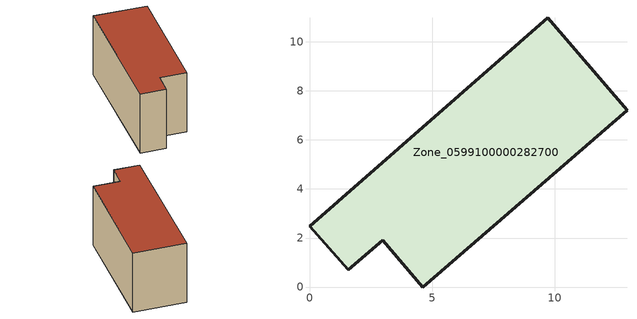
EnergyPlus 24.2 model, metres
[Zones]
Zone_0599100000282700
 floor ground (C_G): 2.99,1.91 1.57,0.7 0,2.47 9.72,10.97 12.94,7.21 4.62,0 z0
 wall outside (C_F): 9.72,10.97 0,2.47 1.57,0.7 2.99,1.91 4.62,0 12.94,7.21 9.72,10.97 z0:6.19
 roof outside (C_R): 4.62,0 12.94,7.21 9.72,10.97 0,2.47 1.57,0.7 2.99,1.91 z6.19
[BUILDING]
Pand.0599100000282700: North Axis=0; Terrain=City; Loads Convergence Tolerance Value=0.04; Temperature Convergence Tolerance Value=0.4; Solar Distribution=FullExterior; Maximum Number of Warmup Days=25; Minimum Number of Warmup Days=1
[Site:Location]
Rotterdam.The.Hague.AP_ZH_NLD Design_Conditions: Latitude=51.96; Longitude=4.45; Time Zone=1; Elevation=-4.5
[SITE:GROUNDTEMPERATURE:BUILDINGSURFACE]
18, 18, 18, 18, 18, 18, 18, 18, 18, 18, 18, 18
[MATERIAL] Thermal Absorptance=0.9; Solar Absorptance=0.7; Visible Absorptance=0.7
Name | Roughness | Thickness | Conductivity | Density | Specific Heat
G.TI.1946 | MediumSmooth | 0.15 | 1 | 540 | 1210
F.TI.1946 | Rough | 0.3 | 0.857143 | 1920 | 840
R.TI.1946 | MediumRough | 0.2 | 0.1 | 1500 | 1000
[CONSTRUCTION]
C_G: G.TI.1946
C_F: F.TI.1946
C_R: R.TI.1946
[ZONE]
Zone_0599100000282700: Type=1; Multiplier=1; Ceiling Height=Autocalculate; Volume=Autocalculate; Floor Area=autocalculate; Part of Total Floor Area=Yes
[ZONEINFILTRATION:DESIGNFLOWRATE]
Infil_Zone_0599100000282700: Zone or ZoneList or Space or SpaceList=Zone_0599100000282700; Schedule=AlwaysOn; Design Flow Rate Calculation Method=Flow/Area; Flow Rate per Floor Area=0.003; Constant Term Coefficient=1; Temperature Term Coefficient=0; Velocity Term Coefficient=0; Velocity Squared Term Coefficient=0
[HVACTEMPLATE:ZONE:IDEALLOADSAIRSYSTEM]
Zone_0599100000282700: Maximum Heating Supply Air Temperature=50; Minimum Cooling Supply Air Temperature=13; Maximum Heating Supply Air Humidity Ratio=0.0156; Minimum Cooling Supply Air Humidity Ratio=0.0077; Heating Limit=NoLimit; Cooling Limit=NoLimit; Dehumidification Control Type=ConstantSensibleHeatRatio; Cooling Sensible Heat Ratio=0.7; Dehumidification Setpoint=60; Humidification Control Type=None; Humidification Setpoint=30; Outdoor Air Method=None; Outdoor Air Flow Rate per Person=0.00944; Outdoor Air Flow Rate per Zone Floor Area=0; Outdoor Air Flow Rate per Zone=0; Demand Controlled Ventilation Type=None; Outdoor Air Economizer Type=NoEconomizer; Heat Recovery Type=None; Sensible Heat Recovery Effectiveness=0.7; Latent Heat Recovery Effectiveness=0.65
[ZONECONTROL:THERMOSTAT]
ThermostatControl_Zone_0599100000282700: Zone or ZoneList=Zone_0599100000282700; Control Type Schedule=DualSetpointControlType; Control 1=Thermostat_Zone_0599100000282700; Temperature Difference Between Cutout And Setpoint=0
[THERMOSTATSETPOINT:DUALSETPOINT]
Thermostat_Zone_0599100000282700: Heating Setpoint Temperature Schedule=HeatingSetpoint_Zone_0599100000282700; Cooling Setpoint Temperature Schedule=CoolingSetpoint_Zone_0599100000282700
[SCHEDULE:COMPACT]
HeatingSetpoint_Zone_0599100000282700: Through: 12/31, For: AllDays, Until: 24:00, 21
CoolingSetpoint_Zone_0599100000282700: Through: 12/31, For: AllDays, Until: 24:00, 24
DualSetpointControlType: Through: 12/31, For: AllDays, Until: 24:00, 4
AlwaysOn: Through: 12/31, For: AllDays, Until: 24:00, 1
